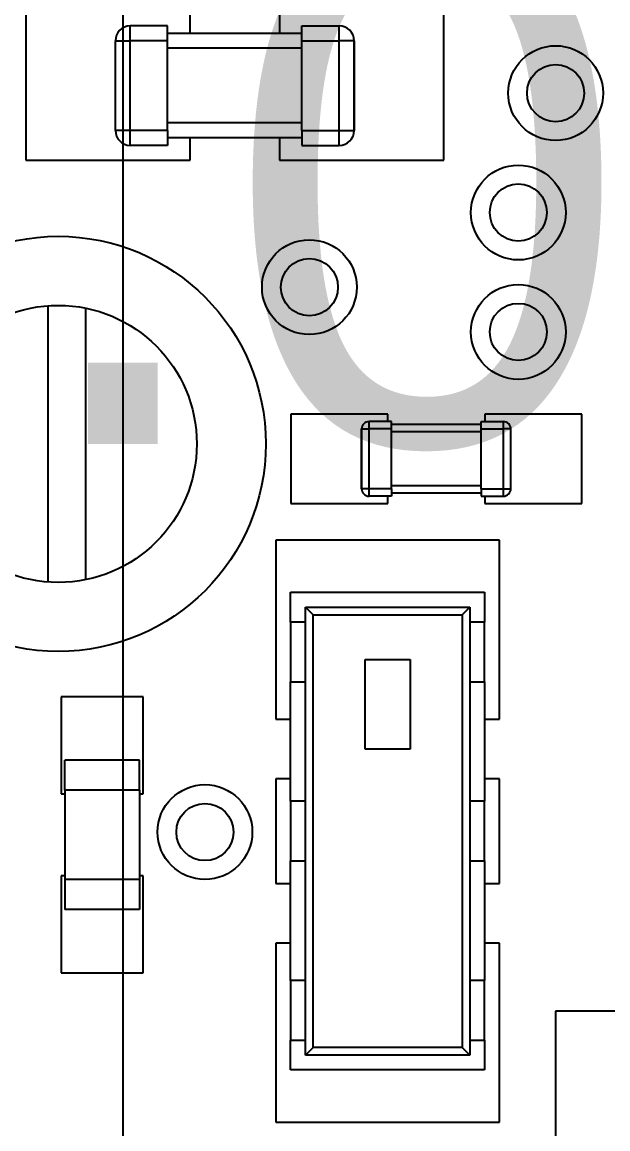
# Model space of a CAD drawing. Extents: x 77 to 183, y 92 to 133.
# Drawn here: x 96.1 to 100.03, y 103.28 to 110.69 of the extents above; entities that cross this region are included whole.
import ezdxf
from ezdxf.enums import TextEntityAlignment as Align

# ---------------------------------------------------------------- set-up
doc = ezdxf.new("R2010")
doc.units = 0
doc.layers.get('0').update_dxf_attribs({"linetype": 'CONTINUOUS'})
for name, color, linetype in [('Dimension', 7, 'CONTINUOUS'), ('Dimension002', 7, 'CONTINUOUS'), ('View004', 7, 'CONTINUOUS')]:
    doc.layers.add(name, color=color, linetype=linetype)
doc.styles.get("Standard").update_dxf_attribs({"font": 'arial.ttf'})
doc.dimstyles.get("Standard").update_dxf_attribs({"dimscale": 0, "dimtxt": 2.5, "dimasz": 2.5, "dimexe": 1.25, "dimexo": 0.625, "dimtad": 1, "dimtxsty": 'STANDARD', "dimcen": 2.5, "dimazin": 3, "dimtfac": 1, "dimtmove": 0, "dimatfit": 3})

# ---------------------------------------------------------------- blocks, each defined once
blk = doc.blocks.new('*Dimension')
at = {"color": 0}
for points in [[(89.775, 119.367), (89.775, 118.533), (94.775, 118.95)], [(119.775, 119.367), (119.775, 118.533), (114.775, 118.95)]]:
    blk.add_solid(points, dxfattribs=at)
at = {"layer": 'Dimension'}
for p, q in [((94.775, 97.8653), (94.775, 118.95)), ((94.775, 118.95), (114.775, 118.95)), ((114.775, 97.8653), (114.775, 118.95))]:
    blk.add_line(p, q, dxfattribs=at)
blk.add_text('20.00', height=3.5, dxfattribs=at).set_placement((104.775, 118.95), align=Align.CENTER)
blk = doc.blocks.new('*Dimension002')
at = {"color": 0}
for points in [[(97.1917, 121.365), (96.3583, 121.365), (96.775, 116.365)], [(97.1917, 94.3653), (96.3583, 94.3653), (96.775, 99.3653)]]:
    blk.add_solid(points, dxfattribs=at)
at = {"layer": 'Dimension002'}
for p, q in [((96.275, 116.365), (96.775, 116.365)), ((96.775, 116.365), (96.775, 99.3653)), ((96.275, 99.3653), (96.775, 99.3653))]:
    blk.add_line(p, q, dxfattribs=at)
blk.add_text('17.00', height=3.5, dxfattribs=at).set_placement((96.775, 107.865), align=Align.CENTER)

msp = doc.modelspace()

# ---------------------------------------------------------------- linework, layer by layer
at = {"layer": 'View004'}
for p, q in [((96.125, 110.765), (96.125, 109.765)), ((96.125, 110.765), (96.125, 109.765)), ((97.225, 110.615), (97.225, 110.765)), ((97.225, 110.615), (97.225, 110.765)), ((97.825, 110.765), (97.825, 110.615)), ((97.825, 110.765), (97.825, 110.615)), ((98.925, 109.765), (98.925, 110.765)), ((98.925, 109.765), (98.925, 110.765)), ((97.075, 110.665), (96.825, 110.665)), ((97.075, 110.665), (96.825, 110.665)), ((97.075, 110.665), (96.825, 110.665)), ((97.075, 110.665), (96.825, 110.665)), ((97.075, 110.665), (96.825, 110.665)), ((97.075, 110.665), (96.825, 110.665)), ((97.975, 110.665), (98.225, 110.665)), ((97.975, 110.665), (98.225, 110.665)), ((97.975, 110.665), (98.225, 110.665)), ((97.975, 110.665), (98.225, 110.665)), ((97.975, 110.665), (98.225, 110.665)), ((97.975, 110.665), (98.225, 110.665)), ((97.975, 110.665), (98.225, 110.665)), ((97.975, 110.665), (98.225, 110.665)), ((97.975, 110.665), (98.225, 110.665)), ((97.975, 110.665), (98.225, 110.665)), ((97.975, 110.665), (98.225, 110.665)), ((97.975, 110.665), (98.225, 110.665)), ((96.725, 109.965), (96.725, 110.565)), ((96.725, 109.965), (96.725, 110.565)), ((96.725, 109.965), (96.725, 110.565)), ((96.725, 109.965), (96.725, 110.565)), ((96.725, 109.965), (96.725, 110.565)), ((96.725, 109.965), (96.725, 110.565)), ((96.825, 109.965), (96.825, 110.565)), ((97.075, 110.565), (96.825, 110.565)), ((97.075, 110.565), (96.825, 110.565)), ((96.825, 109.965), (96.825, 110.565)), ((96.825, 109.965), (96.825, 110.565)), ((97.075, 110.565), (96.825, 110.565)), ((97.075, 110.565), (96.825, 110.565)), ((96.825, 109.965), (96.825, 110.565)), ((96.825, 109.965), (96.825, 110.565)), ((97.075, 110.565), (96.825, 110.565)), ((96.825, 109.965), (96.825, 110.565)), ((97.075, 110.565), (96.825, 110.565)), ((97.975, 110.615), (97.075, 110.615)), ((97.975, 110.615), (97.075, 110.615)), ((97.075, 109.965), (97.075, 110.565)), ((97.075, 109.965), (97.075, 110.565)), ((97.075, 109.965), (97.075, 110.565)), ((97.075, 109.965), (97.075, 110.565)), ((97.075, 109.965), (97.075, 110.565)), ((97.075, 109.965), (97.075, 110.565)), ((97.975, 109.965), (97.975, 110.565)), ((97.975, 109.965), (97.975, 110.565)), ((97.975, 109.965), (97.975, 110.565)), ((97.975, 110.565), (98.225, 110.565)), ((97.975, 109.965), (97.975, 110.565)), ((97.975, 110.565), (98.225, 110.565)), ((97.975, 109.965), (97.975, 110.565)), ((97.975, 110.565), (98.225, 110.565)), ((97.975, 109.965), (97.975, 110.565)), ((97.975, 110.565), (98.225, 110.565)), ((97.975, 110.565), (98.225, 110.565)), ((97.975, 110.565), (98.225, 110.565)), ((98.225, 109.965), (98.225, 110.565)), ((98.225, 109.965), (98.225, 110.565)), ((98.225, 109.965), (98.225, 110.565)), ((98.225, 109.965), (98.225, 110.565)), ((98.225, 109.965), (98.225, 110.565)), ((98.225, 109.965), (98.225, 110.565)), ((98.325, 109.965), (98.325, 110.565)), ((98.325, 110.565), (98.325, 109.965)), ((98.325, 109.965), (98.325, 110.565)), ((98.325, 110.565), (98.325, 109.965)), ((98.325, 109.965), (98.325, 110.565)), ((98.325, 109.965), (98.325, 110.565)), ((98.325, 110.565), (98.325, 109.965)), ((98.325, 110.565), (98.325, 109.965)), ((98.325, 109.965), (98.325, 110.565)), ((98.325, 109.965), (98.325, 110.565)), ((98.325, 110.565), (98.325, 109.965)), ((98.325, 110.565), (98.325, 109.965)), ((97.975, 110.515), (97.075, 110.515)), ((97.975, 110.515), (97.075, 110.515)), ((97.075, 109.965), (96.825, 109.965)), ((97.075, 109.965), (96.825, 109.965)), ((97.075, 109.965), (96.825, 109.965)), ((97.075, 109.965), (96.825, 109.965)), ((97.075, 109.965), (96.825, 109.965)), ((97.075, 109.965), (96.825, 109.965)), ((97.975, 110.015), (97.075, 110.015)), ((97.975, 110.015), (97.075, 110.015)), ((97.975, 109.965), (98.225, 109.965)), ((97.975, 109.965), (98.225, 109.965)), ((97.975, 109.965), (98.225, 109.965)), ((97.975, 109.965), (98.225, 109.965)), ((97.975, 109.965), (98.225, 109.965)), ((97.975, 109.965), (98.225, 109.965)), ((97.975, 109.915), (97.075, 109.915)), ((97.975, 109.915), (97.075, 109.915)), ((97.975, 109.915), (97.075, 109.915)), ((97.975, 109.915), (97.075, 109.915)), ((97.225, 109.765), (97.225, 109.915)), ((97.225, 109.765), (97.225, 109.915)), ((97.825, 109.915), (97.825, 109.765)), ((97.825, 109.915), (97.825, 109.765)), ((97.075, 109.865), (96.825, 109.865)), ((97.075, 109.865), (96.825, 109.865)), ((97.075, 109.865), (96.825, 109.865)), ((97.075, 109.865), (96.825, 109.865)), ((97.075, 109.865), (96.825, 109.865)), ((97.075, 109.865), (96.825, 109.865)), ((97.075, 109.865), (96.825, 109.865)), ((97.075, 109.865), (96.825, 109.865)), ((97.075, 109.865), (96.825, 109.865)), ((97.075, 109.865), (96.825, 109.865)), ((97.075, 109.865), (96.825, 109.865)), ((97.075, 109.865), (96.825, 109.865)), ((97.975, 109.865), (98.225, 109.865)), ((97.975, 109.865), (98.225, 109.865)), ((97.975, 109.865), (98.225, 109.865)), ((97.975, 109.865), (98.225, 109.865)), ((97.975, 109.865), (98.225, 109.865)), ((97.975, 109.865), (98.225, 109.865)), ((96.125, 109.765), (97.225, 109.765)), ((96.125, 109.765), (97.225, 109.765)), ((97.825, 109.765), (98.925, 109.765)), ((97.825, 109.765), (98.925, 109.765)), ((96.275, 106.94), (96.275, 108.791)), ((96.275, 106.94), (96.275, 108.791)), ((96.525, 108.775), (96.525, 106.955)), ((96.525, 108.775), (96.525, 106.955)), ((98.55, 108.065), (97.9, 108.065)), ((97.9, 108.065), (97.9, 107.465)), ((98.55, 108.065), (97.9, 108.065)), ((97.9, 108.065), (97.9, 107.465)), ((98.55, 108.015), (98.55, 108.065)), ((98.55, 108.015), (98.55, 108.065)), ((99.85, 108.065), (99.2, 108.065)), ((99.2, 108.065), (99.2, 108.015)), ((99.85, 108.065), (99.2, 108.065)), ((99.2, 108.065), (99.2, 108.015)), ((99.85, 107.465), (99.85, 108.065)), ((99.85, 107.465), (99.85, 108.065)), ((98.375, 107.565), (98.375, 107.965)), ((98.375, 107.965), (98.375, 107.565)), ((98.375, 107.565), (98.375, 107.965)), ((98.375, 107.965), (98.375, 107.565)), ((98.375, 107.565), (98.375, 107.965)), ((98.375, 107.565), (98.375, 107.965)), ((98.375, 107.965), (98.375, 107.565)), ((98.375, 107.965), (98.375, 107.565)), ((98.375, 107.565), (98.375, 107.965)), ((98.375, 107.565), (98.375, 107.965)), ((98.375, 107.965), (98.375, 107.565)), ((98.375, 107.965), (98.375, 107.565)), ((98.575, 108.015), (98.425, 108.015)), ((98.575, 108.015), (98.425, 108.015)), ((98.575, 108.015), (98.425, 108.015)), ((98.575, 108.015), (98.425, 108.015)), ((98.575, 108.015), (98.425, 108.015)), ((98.575, 108.015), (98.425, 108.015)), ((98.425, 107.565), (98.425, 107.965)), ((98.575, 107.965), (98.425, 107.965)), ((98.575, 107.965), (98.425, 107.965)), ((98.425, 107.565), (98.425, 107.965)), ((98.425, 107.565), (98.425, 107.965)), ((98.575, 107.965), (98.425, 107.965)), ((98.575, 107.965), (98.425, 107.965)), ((98.425, 107.565), (98.425, 107.965)), ((98.425, 107.565), (98.425, 107.965)), ((98.575, 107.965), (98.425, 107.965)), ((98.425, 107.565), (98.425, 107.965)), ((98.575, 107.965), (98.425, 107.965)), ((99.175, 107.995), (98.575, 107.995)), ((99.175, 107.995), (98.575, 107.995)), ((98.575, 107.565), (98.575, 107.965)), ((98.575, 107.565), (98.575, 107.965)), ((98.575, 107.565), (98.575, 107.965)), ((98.575, 107.565), (98.575, 107.965)), ((98.575, 107.565), (98.575, 107.965)), ((98.575, 107.565), (98.575, 107.965)), ((99.175, 108.015), (99.325, 108.015)), ((99.175, 108.015), (99.325, 108.015)), ((99.175, 108.015), (99.325, 108.015)), ((99.175, 108.015), (99.325, 108.015)), ((99.175, 108.015), (99.325, 108.015)), ((99.175, 108.015), (99.325, 108.015)), ((99.175, 108.015), (99.325, 108.015)), ((99.175, 108.015), (99.325, 108.015)), ((99.175, 108.015), (99.325, 108.015)), ((99.175, 108.015), (99.325, 108.015)), ((99.175, 108.015), (99.325, 108.015)), ((99.175, 108.015), (99.325, 108.015)), ((99.175, 107.565), (99.175, 107.965)), ((99.175, 107.565), (99.175, 107.965)), ((99.175, 107.565), (99.175, 107.965)), ((99.175, 107.965), (99.325, 107.965)), ((99.175, 107.565), (99.175, 107.965)), ((99.175, 107.965), (99.325, 107.965)), ((99.175, 107.565), (99.175, 107.965)), ((99.175, 107.965), (99.325, 107.965)), ((99.175, 107.565), (99.175, 107.965)), ((99.175, 107.965), (99.325, 107.965)), ((99.175, 107.965), (99.325, 107.965)), ((99.175, 107.965), (99.325, 107.965)), ((99.325, 107.565), (99.325, 107.965)), ((99.325, 107.565), (99.325, 107.965)), ((99.325, 107.565), (99.325, 107.965)), ((99.325, 107.565), (99.325, 107.965)), ((99.325, 107.565), (99.325, 107.965)), ((99.325, 107.565), (99.325, 107.965)), ((99.375, 107.565), (99.375, 107.965)), ((99.375, 107.565), (99.375, 107.965)), ((99.375, 107.565), (99.375, 107.965)), ((99.375, 107.565), (99.375, 107.965)), ((99.375, 107.565), (99.375, 107.965)), ((99.375, 107.565), (99.375, 107.965)), ((99.175, 107.945), (98.575, 107.945)), ((99.175, 107.945), (98.575, 107.945)), ((99.175, 107.585), (98.575, 107.585)), ((99.175, 107.585), (98.575, 107.585)), ((98.575, 107.565), (98.425, 107.565)), ((98.575, 107.565), (98.425, 107.565)), ((98.575, 107.565), (98.425, 107.565)), ((98.575, 107.565), (98.425, 107.565)), ((98.575, 107.565), (98.425, 107.565)), ((98.575, 107.565), (98.425, 107.565)), ((98.575, 107.515), (98.425, 107.515)), ((98.575, 107.515), (98.425, 107.515)), ((98.575, 107.515), (98.425, 107.515)), ((98.575, 107.515), (98.425, 107.515)), ((98.575, 107.515), (98.425, 107.515)), ((98.575, 107.515), (98.425, 107.515)), ((98.575, 107.515), (98.425, 107.515)), ((98.575, 107.515), (98.425, 107.515)), ((98.575, 107.515), (98.425, 107.515)), ((98.575, 107.515), (98.425, 107.515)), ((98.575, 107.515), (98.425, 107.515)), ((98.575, 107.515), (98.425, 107.515)), ((98.55, 107.465), (98.55, 107.515)), ((98.55, 107.465), (98.55, 107.515)), ((99.175, 107.535), (98.575, 107.535)), ((99.175, 107.535), (98.575, 107.535)), ((99.175, 107.535), (98.575, 107.535)), ((99.175, 107.535), (98.575, 107.535)), ((99.175, 107.565), (99.325, 107.565)), ((99.175, 107.565), (99.325, 107.565)), ((99.175, 107.565), (99.325, 107.565)), ((99.175, 107.565), (99.325, 107.565)), ((99.175, 107.565), (99.325, 107.565)), ((99.175, 107.565), (99.325, 107.565)), ((99.175, 107.515), (99.325, 107.515)), ((99.175, 107.515), (99.325, 107.515)), ((99.175, 107.515), (99.325, 107.515)), ((99.175, 107.515), (99.325, 107.515)), ((99.175, 107.515), (99.325, 107.515)), ((99.175, 107.515), (99.325, 107.515)), ((99.2, 107.515), (99.2, 107.465)), ((99.2, 107.515), (99.2, 107.465)), ((97.9, 107.465), (98.55, 107.465)), ((97.9, 107.465), (98.55, 107.465)), ((99.2, 107.465), (99.85, 107.465)), ((99.2, 107.465), (99.85, 107.465)), ((99.2994, 107.221), (97.7994, 107.221)), ((97.7994, 107.221), (97.7994, 106.021)), ((99.2994, 107.221), (97.7994, 107.221)), ((97.7994, 107.221), (97.7994, 106.021)), ((99.2994, 106.021), (99.2994, 107.221)), ((99.2994, 106.021), (99.2994, 107.221)), ((97.8994, 106.871), (99.1994, 106.871)), ((97.8994, 106.671), (97.8994, 106.871)), ((97.8994, 106.871), (99.1994, 106.871)), ((97.8994, 106.671), (97.8994, 106.871)), ((99.1994, 106.871), (99.1994, 106.671)), ((99.1994, 106.871), (99.1994, 106.671)), ((97.9994, 103.771), (97.9994, 106.771)), ((97.9994, 106.771), (99.0994, 106.771)), ((97.9994, 103.771), (97.9994, 106.771)), ((97.9994, 106.771), (99.0994, 106.771)), ((99.0994, 106.771), (99.0994, 103.771)), ((99.0994, 106.771), (99.0994, 103.771)), ((98.0494, 103.821), (98.0494, 106.721)), ((98.0494, 106.721), (99.0494, 106.721)), ((98.0494, 103.821), (98.0494, 106.721)), ((98.0494, 106.721), (99.0494, 106.721)), ((99.0494, 106.721), (99.0494, 103.821)), ((99.0494, 106.721), (99.0494, 103.821)), ((97.8994, 106.671), (97.8994, 106.271)), ((97.8994, 106.671), (97.8994, 106.271)), ((97.9994, 106.671), (97.8994, 106.671)), ((97.9994, 106.671), (97.8994, 106.671)), ((99.1994, 106.671), (99.0994, 106.671)), ((99.1994, 106.671), (99.0994, 106.671)), ((99.1994, 106.271), (99.1994, 106.671)), ((99.1994, 106.271), (99.1994, 106.671)), ((98.3994, 106.421), (98.6994, 106.421)), ((98.3994, 105.821), (98.3994, 106.421)), ((98.3994, 106.421), (98.6994, 106.421)), ((98.3994, 105.821), (98.3994, 106.421)), ((98.6994, 106.421), (98.6994, 105.821)), ((98.6994, 106.421), (98.6994, 105.821)), ((97.8994, 105.471), (97.8994, 106.271)), ((97.8994, 105.471), (97.8994, 106.271)), ((97.8994, 106.271), (97.9994, 106.271)), ((97.8994, 106.271), (97.9994, 106.271)), ((99.0994, 106.271), (99.1994, 106.271)), ((99.0994, 106.271), (99.1994, 106.271)), ((99.1994, 106.271), (99.1994, 105.471)), ((99.1994, 106.271), (99.1994, 105.471)), ((96.3618, 106.171), (96.3618, 105.521)), ((96.9118, 106.171), (96.3618, 106.171)), ((96.3618, 106.171), (96.3618, 105.521)), ((96.9118, 106.171), (96.3618, 106.171)), ((96.9118, 105.521), (96.9118, 106.171)), ((96.9118, 105.521), (96.9118, 106.171)), ((97.7994, 106.021), (97.8994, 106.021)), ((97.7994, 106.021), (97.8994, 106.021)), ((99.1994, 106.021), (99.2994, 106.021)), ((99.1994, 106.021), (99.2994, 106.021)), ((98.6994, 105.821), (98.3994, 105.821)), ((98.6994, 105.821), (98.3994, 105.821)), ((96.3868, 105.546), (96.3868, 105.746)), ((96.8868, 105.746), (96.3868, 105.746)), ((96.3868, 105.546), (96.3868, 105.746)), ((96.8868, 105.746), (96.3868, 105.746)), ((96.8868, 105.546), (96.8868, 105.746)), ((96.8868, 105.546), (96.8868, 105.746)), ((97.8994, 105.621), (97.7994, 105.621)), ((97.7994, 105.621), (97.7994, 104.921)), ((97.8994, 105.621), (97.7994, 105.621)), ((97.7994, 105.621), (97.7994, 104.921)), ((99.2994, 105.621), (99.1994, 105.621)), ((99.2994, 105.621), (99.1994, 105.621)), ((99.2994, 104.921), (99.2994, 105.621)), ((99.2994, 104.921), (99.2994, 105.621)), ((96.3618, 105.521), (96.3868, 105.521)), ((96.3618, 105.521), (96.3868, 105.521)), ((96.8868, 105.546), (96.3868, 105.546)), ((96.8868, 105.546), (96.3868, 105.546)), ((96.3868, 105.546), (96.3868, 104.946)), ((96.8868, 105.546), (96.3868, 105.546)), ((96.8868, 105.546), (96.3868, 105.546)), ((96.3868, 105.546), (96.3868, 104.946)), ((96.8868, 105.546), (96.8868, 104.946)), ((96.8868, 105.546), (96.8868, 104.946)), ((96.8868, 105.521), (96.9118, 105.521)), ((96.8868, 105.521), (96.9118, 105.521)), ((97.8994, 105.471), (97.8994, 105.071)), ((97.8994, 105.471), (97.8994, 105.071)), ((97.9994, 105.471), (97.8994, 105.471)), ((97.9994, 105.471), (97.8994, 105.471)), ((99.1994, 105.471), (99.0994, 105.471)), ((99.1994, 105.471), (99.0994, 105.471)), ((99.1994, 105.071), (99.1994, 105.471)), ((99.1994, 105.071), (99.1994, 105.471)), ((97.8994, 104.271), (97.8994, 105.071)), ((97.8994, 104.271), (97.8994, 105.071)), ((97.8994, 105.071), (97.9994, 105.071)), ((97.8994, 105.071), (97.9994, 105.071)), ((99.0994, 105.071), (99.1994, 105.071)), ((99.0994, 105.071), (99.1994, 105.071)), ((99.1994, 105.071), (99.1994, 104.271)), ((99.1994, 105.071), (99.1994, 104.271)), ((96.3618, 104.971), (96.3618, 104.321)), ((96.3868, 104.971), (96.3618, 104.971)), ((96.3618, 104.971), (96.3618, 104.321)), ((96.3868, 104.971), (96.3618, 104.971)), ((96.8868, 104.946), (96.3868, 104.946)), ((96.3868, 104.946), (96.3868, 104.746)), ((96.8868, 104.946), (96.3868, 104.946)), ((96.8868, 104.946), (96.3868, 104.946)), ((96.3868, 104.946), (96.3868, 104.746)), ((96.8868, 104.946), (96.3868, 104.946)), ((96.9118, 104.971), (96.8868, 104.971)), ((96.9118, 104.971), (96.8868, 104.971)), ((96.8868, 104.946), (96.8868, 104.746)), ((96.8868, 104.946), (96.8868, 104.746)), ((96.9118, 104.321), (96.9118, 104.971)), ((96.9118, 104.321), (96.9118, 104.971)), ((97.7994, 104.921), (97.8994, 104.921)), ((97.7994, 104.921), (97.8994, 104.921)), ((99.1994, 104.921), (99.2994, 104.921)), ((99.1994, 104.921), (99.2994, 104.921)), ((96.8868, 104.746), (96.3868, 104.746)), ((96.8868, 104.746), (96.3868, 104.746)), ((97.8994, 104.521), (97.7994, 104.521)), ((97.7994, 104.521), (97.7994, 103.321)), ((97.8994, 104.521), (97.7994, 104.521)), ((97.7994, 104.521), (97.7994, 103.321)), ((99.2994, 104.521), (99.1994, 104.521)), ((99.2994, 104.521), (99.1994, 104.521)), ((99.2994, 103.321), (99.2994, 104.521)), ((99.2994, 103.321), (99.2994, 104.521)), ((96.3618, 104.321), (96.9118, 104.321)), ((96.3618, 104.321), (96.9118, 104.321)), ((97.8994, 104.271), (97.8994, 103.871)), ((97.8994, 104.271), (97.8994, 103.871)), ((97.9994, 104.271), (97.8994, 104.271)), ((97.9994, 104.271), (97.8994, 104.271)), ((99.1994, 104.271), (99.0994, 104.271)), ((99.1994, 104.271), (99.0994, 104.271)), ((99.1994, 103.871), (99.1994, 104.271)), ((99.1994, 103.871), (99.1994, 104.271)), ((109.875, 104.065), (99.675, 104.065)), ((99.675, 104.065), (99.675, 102.765)), ((109.875, 104.065), (99.675, 104.065)), ((99.675, 104.065), (99.675, 102.765)), ((97.8994, 103.671), (97.8994, 103.871)), ((97.8994, 103.671), (97.8994, 103.871)), ((97.8994, 103.871), (97.9994, 103.871)), ((97.8994, 103.871), (97.9994, 103.871)), ((97.9994, 103.771), (97.9994, 103.871)), ((97.9994, 103.771), (97.9994, 103.871)), ((99.0994, 103.871), (99.0994, 103.771)), ((99.0994, 103.871), (99.0994, 103.771)), ((99.0994, 103.871), (99.1994, 103.871)), ((99.0994, 103.871), (99.1994, 103.871)), ((99.1994, 103.871), (99.1994, 103.671)), ((99.1994, 103.871), (99.1994, 103.671)), ((99.0494, 103.821), (98.0494, 103.821)), ((99.0494, 103.821), (98.0494, 103.821)), ((99.0994, 103.771), (97.9994, 103.771)), ((99.0994, 103.771), (97.9994, 103.771)), ((99.1994, 103.671), (97.8994, 103.671)), ((99.1994, 103.671), (97.8994, 103.671)), ((97.7994, 103.321), (99.2994, 103.321)), ((97.7994, 103.321), (99.2994, 103.321))]:
    msp.add_line(p, q, dxfattribs=at)
for centre, radius in [((99.675, 110.215), 0.3175), ((99.675, 110.215), 0.3175), ((99.675, 110.215), 0.1915), ((99.675, 110.215), 0.1915), ((99.425, 109.415), 0.3175), ((99.425, 109.415), 0.3175), ((99.425, 109.415), 0.1915), ((99.425, 109.415), 0.1915), ((96.3422, 107.865), 1.3906), ((96.3422, 107.865), 1.3906), ((98.025, 108.915), 0.3175), ((98.025, 108.915), 0.3175), ((98.025, 108.915), 0.1915), ((98.025, 108.915), 0.1915), ((99.425, 108.615), 0.3175), ((99.425, 108.615), 0.3175), ((96.3422, 107.865), 0.9281), ((96.3422, 107.865), 0.9281), ((99.425, 108.615), 0.1915), ((99.425, 108.615), 0.1915), ((97.325, 105.265), 0.3175), ((97.325, 105.265), 0.3175), ((97.325, 105.265), 0.1915), ((97.325, 105.265), 0.1915)]:
    msp.add_circle(centre, radius, dxfattribs=at)
for centre, radius, start, end in [((96.825, 110.565), 0.1, 90, 180), ((96.825, 110.565), 0.1, 90, 180), ((96.825, 110.565), 0.1, 90, 180), ((96.825, 110.565), 0.1, 90, 180), ((96.825, 110.565), 0.1, 90, 180), ((96.825, 110.565), 0.1, 90, 180), ((98.225, 110.565), 0.1, 0, 90), ((98.225, 110.565), 0.1, 0, 90), ((98.225, 110.565), 0.1, 0, 90), ((98.225, 110.565), 0.1, 0, 90), ((98.225, 110.565), 0.1, 0, 90), ((98.225, 110.565), 0.1, 0, 90), ((98.225, 110.565), 0.1, 0, 90), ((98.225, 110.565), 0.1, 0, 90), ((98.225, 110.565), 0.1, 0, 90), ((98.225, 110.565), 0.1, 0, 90), ((96.825, 109.965), 0.1, 180, -90), ((96.825, 109.965), 0.1, 180, -90), ((96.825, 109.965), 0.1, 180, -90), ((96.825, 109.965), 0.1, 180, -90), ((96.825, 109.965), 0.1, 180, -90), ((96.825, 109.965), 0.1, 180, -90), ((98.225, 109.965), 0.1, -90, 0), ((98.225, 109.965), 0.1, -90, 0), ((98.225, 109.965), 0.1, -90, 0), ((98.225, 109.965), 0.1, -90, 0), ((98.225, 109.965), 0.1, -90, 0), ((98.225, 109.965), 0.1, -90, 0), ((98.225, 109.965), 0.1, -90, 0), ((98.225, 109.965), 0.1, -90, 0), ((98.225, 109.965), 0.1, -90, 0), ((98.225, 109.965), 0.1, -90, 0), ((98.425, 107.965), 0.05, 90, -180), ((98.425, 107.965), 0.05, 90, -180), ((98.425, 107.965), 0.05, 90, -180), ((98.425, 107.965), 0.05, 90, -180), ((98.425, 107.965), 0.05, 90, 180), ((98.425, 107.965), 0.05, 90, -180), ((98.425, 107.965), 0.05, 90, 180), ((98.425, 107.965), 0.05, 90, -180), ((98.425, 107.965), 0.05, 90, 180), ((98.425, 107.965), 0.05, 90, -180), ((98.425, 107.965), 0.05, 90, 180), ((98.425, 107.965), 0.05, 90, -180), ((98.425, 107.965), 0.05, 90, -180), ((98.425, 107.965), 0.05, 90, -180), ((99.325, 107.965), 0.05, 0, 90), ((99.325, 107.965), 0.05, 0, 90), ((99.325, 107.965), 0.05, 0, 90), ((99.325, 107.965), 0.05, 0, 90), ((99.325, 107.965), 0.05, 0, 90), ((99.325, 107.965), 0.05, 0, 90), ((98.425, 107.565), 0.05, 180, -90), ((98.425, 107.565), 0.05, 180, -90), ((98.425, 107.565), 0.05, 180, -90), ((98.425, 107.565), 0.05, 180, -90), ((98.425, 107.565), 0.05, 180, -90), ((98.425, 107.565), 0.05, 180, -90), ((99.325, 107.565), 0.05, -90, 0), ((99.325, 107.565), 0.05, -90, 0), ((99.325, 107.565), 0.05, -90, 0), ((99.325, 107.565), 0.05, -90, 0), ((99.325, 107.565), 0.05, -90, 0), ((99.325, 107.565), 0.05, -90, 0)]:
    msp.add_arc(centre, radius, start, end, dxfattribs=at)
for points in [[(96.825, 110.565), (96.825, 110.619), (96.825, 110.666), (96.825, 110.665)], [(96.825, 110.565), (96.825, 110.619), (96.825, 110.666), (96.825, 110.665)], [(96.825, 110.565), (96.825, 110.619), (96.825, 110.666), (96.825, 110.665)], [(96.825, 110.565), (96.825, 110.619), (96.825, 110.666), (96.825, 110.665)], [(96.825, 110.565), (96.825, 110.619), (96.825, 110.666), (96.825, 110.665)], [(96.825, 110.565), (96.825, 110.619), (96.825, 110.666), (96.825, 110.665)], [(97.075, 110.565), (97.075, 110.619), (97.075, 110.666), (97.075, 110.665)], [(97.075, 110.565), (97.075, 110.619), (97.075, 110.666), (97.075, 110.665)], [(97.075, 110.565), (97.075, 110.619), (97.075, 110.666), (97.075, 110.665)], [(97.075, 110.565), (97.075, 110.619), (97.075, 110.666), (97.075, 110.665)], [(97.075, 110.565), (97.075, 110.619), (97.075, 110.666), (97.075, 110.665)], [(97.075, 110.565), (97.075, 110.619), (97.075, 110.666), (97.075, 110.665)], [(97.975, 110.565), (97.975, 110.619), (97.975, 110.666), (97.975, 110.665)], [(97.975, 110.565), (97.975, 110.619), (97.975, 110.666), (97.975, 110.665)], [(97.975, 110.565), (97.975, 110.619), (97.975, 110.666), (97.975, 110.665)], [(97.975, 110.565), (97.975, 110.619), (97.975, 110.666), (97.975, 110.665)], [(97.975, 110.565), (97.975, 110.619), (97.975, 110.666), (97.975, 110.665)], [(97.975, 110.565), (97.975, 110.619), (97.975, 110.666), (97.975, 110.665)], [(98.225, 110.565), (98.225, 110.619), (98.225, 110.666), (98.225, 110.665)], [(98.225, 110.565), (98.225, 110.619), (98.225, 110.666), (98.225, 110.665)], [(98.225, 110.565), (98.225, 110.619), (98.225, 110.666), (98.225, 110.665)], [(98.225, 110.565), (98.225, 110.619), (98.225, 110.666), (98.225, 110.665)], [(98.225, 110.565), (98.225, 110.619), (98.225, 110.666), (98.225, 110.665)], [(98.225, 110.565), (98.225, 110.619), (98.225, 110.666), (98.225, 110.665)], [(96.725, 110.565), (96.7239, 110.565), (96.7715, 110.565), (96.825, 110.565)], [(96.725, 110.565), (96.7239, 110.565), (96.7715, 110.565), (96.825, 110.565)], [(96.725, 110.565), (96.7239, 110.565), (96.7715, 110.565), (96.825, 110.565)], [(96.725, 110.565), (96.7239, 110.565), (96.7715, 110.565), (96.825, 110.565)], [(96.725, 110.565), (96.7239, 110.565), (96.7715, 110.565), (96.825, 110.565)], [(96.725, 110.565), (96.7239, 110.565), (96.7715, 110.565), (96.825, 110.565)], [(98.325, 110.565), (98.3261, 110.565), (98.2785, 110.565), (98.225, 110.565)], [(98.325, 110.565), (98.3261, 110.565), (98.2785, 110.565), (98.225, 110.565)], [(98.325, 110.565), (98.3261, 110.565), (98.2785, 110.565), (98.225, 110.565)], [(98.325, 110.565), (98.3261, 110.565), (98.2785, 110.565), (98.225, 110.565)], [(98.325, 110.565), (98.3261, 110.565), (98.2785, 110.565), (98.225, 110.565)], [(98.325, 110.565), (98.3261, 110.565), (98.2785, 110.565), (98.225, 110.565)], [(96.825, 109.965), (96.7715, 109.965), (96.7239, 109.965), (96.725, 109.965)], [(96.825, 109.965), (96.7715, 109.965), (96.7239, 109.965), (96.725, 109.965)], [(96.825, 109.965), (96.7715, 109.965), (96.7239, 109.965), (96.725, 109.965)], [(96.825, 109.965), (96.7715, 109.965), (96.7239, 109.965), (96.725, 109.965)], [(96.825, 109.965), (96.7715, 109.965), (96.7239, 109.965), (96.725, 109.965)], [(96.825, 109.965), (96.7715, 109.965), (96.7239, 109.965), (96.725, 109.965)], [(96.825, 109.865), (96.825, 109.864), (96.825, 109.912), (96.825, 109.965)], [(96.825, 109.865), (96.825, 109.864), (96.825, 109.912), (96.825, 109.965)], [(96.825, 109.865), (96.825, 109.864), (96.825, 109.912), (96.825, 109.965)], [(96.825, 109.865), (96.825, 109.864), (96.825, 109.912), (96.825, 109.965)], [(96.825, 109.865), (96.825, 109.864), (96.825, 109.912), (96.825, 109.965)], [(96.825, 109.865), (96.825, 109.864), (96.825, 109.912), (96.825, 109.965)], [(97.075, 109.965), (97.075, 109.912), (97.075, 109.864), (97.075, 109.865)], [(97.075, 109.965), (97.075, 109.912), (97.075, 109.864), (97.075, 109.865)], [(97.075, 109.965), (97.075, 109.912), (97.075, 109.864), (97.075, 109.865)], [(97.075, 109.965), (97.075, 109.912), (97.075, 109.864), (97.075, 109.865)], [(97.075, 109.965), (97.075, 109.912), (97.075, 109.864), (97.075, 109.865)], [(97.075, 109.965), (97.075, 109.912), (97.075, 109.864), (97.075, 109.865)], [(97.975, 109.965), (97.975, 109.912), (97.975, 109.864), (97.975, 109.865)], [(97.975, 109.965), (97.975, 109.912), (97.975, 109.864), (97.975, 109.865)], [(97.975, 109.965), (97.975, 109.912), (97.975, 109.864), (97.975, 109.865)], [(97.975, 109.965), (97.975, 109.912), (97.975, 109.864), (97.975, 109.865)], [(97.975, 109.965), (97.975, 109.912), (97.975, 109.864), (97.975, 109.865)], [(97.975, 109.965), (97.975, 109.912), (97.975, 109.864), (97.975, 109.865)], [(98.225, 109.865), (98.225, 109.864), (98.225, 109.912), (98.225, 109.965)], [(98.225, 109.965), (98.2785, 109.965), (98.3261, 109.965), (98.325, 109.965)], [(98.225, 109.865), (98.225, 109.864), (98.225, 109.912), (98.225, 109.965)], [(98.225, 109.965), (98.2785, 109.965), (98.3261, 109.965), (98.325, 109.965)], [(98.225, 109.865), (98.225, 109.864), (98.225, 109.912), (98.225, 109.965)], [(98.225, 109.965), (98.2785, 109.965), (98.3261, 109.965), (98.325, 109.965)], [(98.225, 109.865), (98.225, 109.864), (98.225, 109.912), (98.225, 109.965)], [(98.225, 109.965), (98.2785, 109.965), (98.3261, 109.965), (98.325, 109.965)], [(98.225, 109.865), (98.225, 109.864), (98.225, 109.912), (98.225, 109.965)], [(98.225, 109.965), (98.2785, 109.965), (98.3261, 109.965), (98.325, 109.965)], [(98.225, 109.865), (98.225, 109.864), (98.225, 109.912), (98.225, 109.965)], [(98.225, 109.965), (98.2785, 109.965), (98.3261, 109.965), (98.325, 109.965)], [(98.375, 107.965), (98.3744, 107.965), (98.3983, 107.965), (98.425, 107.965)], [(98.375, 107.965), (98.3744, 107.965), (98.3983, 107.965), (98.425, 107.965)], [(98.375, 107.965), (98.3744, 107.965), (98.3983, 107.965), (98.425, 107.965)], [(98.375, 107.965), (98.3744, 107.965), (98.3983, 107.965), (98.425, 107.965)], [(98.375, 107.965), (98.3744, 107.965), (98.3983, 107.965), (98.425, 107.965)], [(98.375, 107.965), (98.3744, 107.965), (98.3983, 107.965), (98.425, 107.965)], [(98.425, 107.965), (98.425, 107.992), (98.425, 108.016), (98.425, 108.015)], [(98.425, 107.965), (98.425, 107.992), (98.425, 108.016), (98.425, 108.015)], [(98.425, 107.965), (98.425, 107.992), (98.425, 108.016), (98.425, 108.015)], [(98.425, 107.965), (98.425, 107.992), (98.425, 108.016), (98.425, 108.015)], [(98.425, 107.965), (98.425, 107.992), (98.425, 108.016), (98.425, 108.015)], [(98.425, 107.965), (98.425, 107.992), (98.425, 108.016), (98.425, 108.015)], [(98.575, 107.965), (98.575, 107.992), (98.575, 108.016), (98.575, 108.015)], [(98.575, 107.965), (98.575, 107.992), (98.575, 108.016), (98.575, 108.015)], [(98.575, 107.965), (98.575, 107.992), (98.575, 108.016), (98.575, 108.015)], [(98.575, 107.965), (98.575, 107.992), (98.575, 108.016), (98.575, 108.015)], [(98.575, 107.965), (98.575, 107.992), (98.575, 108.016), (98.575, 108.015)], [(98.575, 107.965), (98.575, 107.992), (98.575, 108.016), (98.575, 108.015)], [(99.175, 107.965), (99.175, 107.992), (99.175, 108.016), (99.175, 108.015)], [(99.175, 107.965), (99.175, 107.992), (99.175, 108.016), (99.175, 108.015)], [(99.175, 107.965), (99.175, 107.992), (99.175, 108.016), (99.175, 108.015)], [(99.175, 107.965), (99.175, 107.992), (99.175, 108.016), (99.175, 108.015)], [(99.175, 107.965), (99.175, 107.992), (99.175, 108.016), (99.175, 108.015)], [(99.175, 107.965), (99.175, 107.992), (99.175, 108.016), (99.175, 108.015)], [(99.325, 107.965), (99.325, 107.992), (99.325, 108.016), (99.325, 108.015)], [(99.325, 107.965), (99.325, 107.992), (99.325, 108.016), (99.325, 108.015)], [(99.325, 107.965), (99.325, 107.992), (99.325, 108.016), (99.325, 108.015)], [(99.325, 107.965), (99.325, 107.992), (99.325, 108.016), (99.325, 108.015)], [(99.325, 107.965), (99.325, 107.992), (99.325, 108.016), (99.325, 108.015)], [(99.325, 107.965), (99.325, 107.992), (99.325, 108.016), (99.325, 108.015)], [(99.375, 107.965), (99.3756, 107.965), (99.3517, 107.965), (99.325, 107.965)], [(99.375, 107.965), (99.3756, 107.965), (99.3517, 107.965), (99.325, 107.965)], [(99.375, 107.965), (99.3756, 107.965), (99.3517, 107.965), (99.325, 107.965)], [(99.375, 107.965), (99.3756, 107.965), (99.3517, 107.965), (99.325, 107.965)], [(99.375, 107.965), (99.3756, 107.965), (99.3517, 107.965), (99.325, 107.965)], [(99.375, 107.965), (99.3756, 107.965), (99.3517, 107.965), (99.325, 107.965)], [(98.425, 107.565), (98.3983, 107.565), (98.3744, 107.565), (98.375, 107.565)], [(98.425, 107.565), (98.3983, 107.565), (98.3744, 107.565), (98.375, 107.565)], [(98.425, 107.565), (98.3983, 107.565), (98.3744, 107.565), (98.375, 107.565)], [(98.425, 107.565), (98.3983, 107.565), (98.3744, 107.565), (98.375, 107.565)], [(98.425, 107.565), (98.3983, 107.565), (98.3744, 107.565), (98.375, 107.565)], [(98.425, 107.565), (98.3983, 107.565), (98.3744, 107.565), (98.375, 107.565)], [(98.425, 107.515), (98.425, 107.515), (98.425, 107.539), (98.425, 107.565)], [(98.425, 107.515), (98.425, 107.515), (98.425, 107.539), (98.425, 107.565)], [(98.425, 107.515), (98.425, 107.515), (98.425, 107.539), (98.425, 107.565)], [(98.425, 107.515), (98.425, 107.515), (98.425, 107.539), (98.425, 107.565)], [(98.425, 107.515), (98.425, 107.515), (98.425, 107.539), (98.425, 107.565)], [(98.425, 107.515), (98.425, 107.515), (98.425, 107.539), (98.425, 107.565)], [(98.575, 107.565), (98.575, 107.539), (98.575, 107.515), (98.575, 107.515)], [(98.575, 107.565), (98.575, 107.539), (98.575, 107.515), (98.575, 107.515)], [(98.575, 107.565), (98.575, 107.539), (98.575, 107.515), (98.575, 107.515)], [(98.575, 107.565), (98.575, 107.539), (98.575, 107.515), (98.575, 107.515)], [(98.575, 107.565), (98.575, 107.539), (98.575, 107.515), (98.575, 107.515)], [(98.575, 107.565), (98.575, 107.539), (98.575, 107.515), (98.575, 107.515)], [(99.175, 107.565), (99.175, 107.539), (99.175, 107.515), (99.175, 107.515)], [(99.175, 107.565), (99.175, 107.539), (99.175, 107.515), (99.175, 107.515)], [(99.175, 107.565), (99.175, 107.539), (99.175, 107.515), (99.175, 107.515)], [(99.175, 107.565), (99.175, 107.539), (99.175, 107.515), (99.175, 107.515)], [(99.175, 107.565), (99.175, 107.539), (99.175, 107.515), (99.175, 107.515)], [(99.175, 107.565), (99.175, 107.539), (99.175, 107.515), (99.175, 107.515)], [(99.325, 107.515), (99.325, 107.515), (99.325, 107.539), (99.325, 107.565)], [(99.325, 107.565), (99.3517, 107.565), (99.3756, 107.565), (99.375, 107.565)], [(99.325, 107.515), (99.325, 107.515), (99.325, 107.539), (99.325, 107.565)], [(99.325, 107.565), (99.3517, 107.565), (99.3756, 107.565), (99.375, 107.565)], [(99.325, 107.515), (99.325, 107.515), (99.325, 107.539), (99.325, 107.565)], [(99.325, 107.565), (99.3517, 107.565), (99.3756, 107.565), (99.375, 107.565)], [(99.325, 107.515), (99.325, 107.515), (99.325, 107.539), (99.325, 107.565)], [(99.325, 107.565), (99.3517, 107.565), (99.3756, 107.565), (99.375, 107.565)], [(99.325, 107.515), (99.325, 107.515), (99.325, 107.539), (99.325, 107.565)], [(99.325, 107.565), (99.3517, 107.565), (99.3756, 107.565), (99.375, 107.565)], [(99.325, 107.515), (99.325, 107.515), (99.325, 107.539), (99.325, 107.565)], [(99.325, 107.565), (99.3517, 107.565), (99.3756, 107.565), (99.375, 107.565)], [(97.9994, 106.771), (97.9988, 106.771), (98.0227, 106.747), (98.0494, 106.721)], [(97.9994, 106.771), (97.9988, 106.771), (98.0227, 106.747), (98.0494, 106.721)], [(99.0994, 106.771), (99.0999, 106.771), (99.0761, 106.747), (99.0494, 106.721)], [(99.0994, 106.771), (99.0999, 106.771), (99.0761, 106.747), (99.0494, 106.721)], [(97.9994, 103.771), (97.9988, 103.77), (98.0227, 103.794), (98.0494, 103.821)], [(97.9994, 103.771), (97.9988, 103.77), (98.0227, 103.794), (98.0494, 103.821)], [(99.0994, 103.771), (99.0999, 103.77), (99.0761, 103.794), (99.0494, 103.821)], [(99.0994, 103.771), (99.0999, 103.77), (99.0761, 103.794), (99.0494, 103.821)]]:
    msp.add_open_spline(points, degree=3, dxfattribs=at)

# ---------------------------------------------------------------- dimensions: what is measured, and where the dimension line sits
at = {"layer": 'Dimension'}
dim = msp.add_linear_dim(base=(104.775, 118.95), p1=(94.775, 97.8653), p2=(114.775, 97.8653), text='20.00', dimstyle='STANDARD', dxfattribs=at)
dim.commit()
dim.dimension.update_dxf_attribs({"geometry": '*Dimension', "text_midpoint": (104.775, 123.95)})
at = {"layer": 'Dimension002'}
dim = msp.add_linear_dim(base=(96.775, 107.865), p1=(96.275, 116.365), p2=(96.275, 99.3653), angle=90, text='17.00', dimstyle='STANDARD', dxfattribs=at)
dim.commit()
dim.dimension.update_dxf_attribs({"geometry": '*Dimension002', "text_midpoint": (91.775, 107.865)})

doc.saveas('drawing.dxf')
